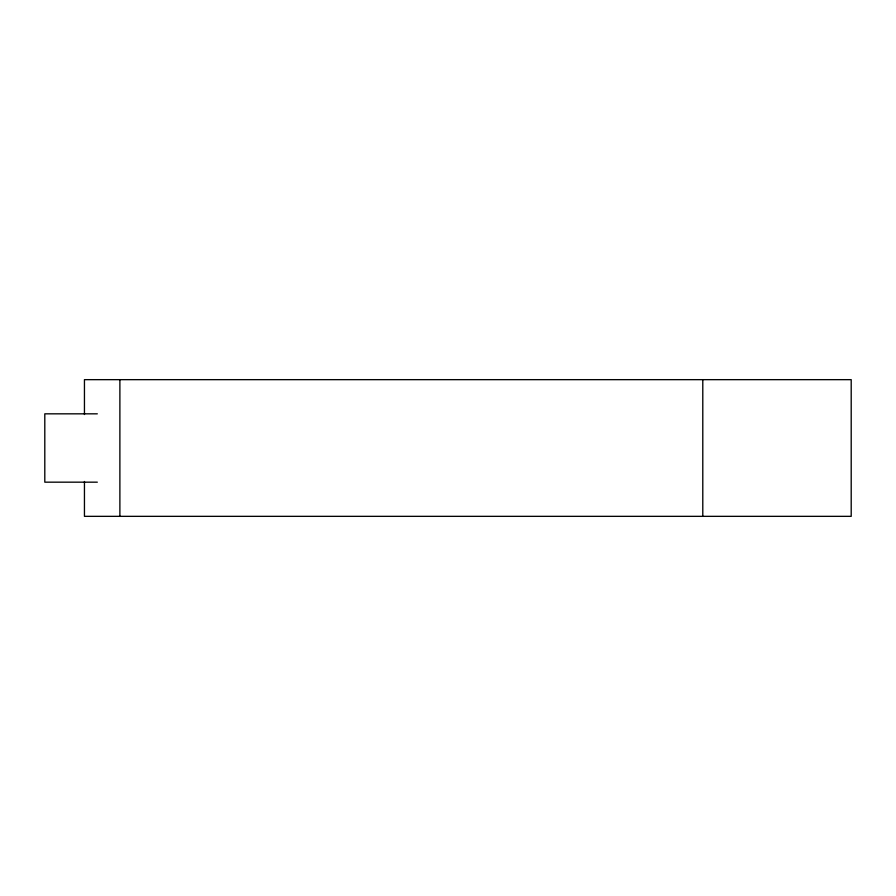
<?xml version="1.0" encoding="UTF-8"?>
<svg xmlns="http://www.w3.org/2000/svg" width="896" height="896" viewBox="0 0 896 896"><rect width="100%" height="100%" fill="white"/><g stroke="black" fill="none" stroke-linecap="round" stroke-linejoin="round"><path stroke-width="1.34" d="M97.317 413.829L44.8 413.829L44.8 482.171L97.317 482.171M702.789 379.658L702.789 516.342M119.885 379.658L119.885 516.342M84.448 414.523L84.448 379.658L851.2 379.658L851.2 516.342L84.448 516.342L84.448 481.477"/></g></svg>
